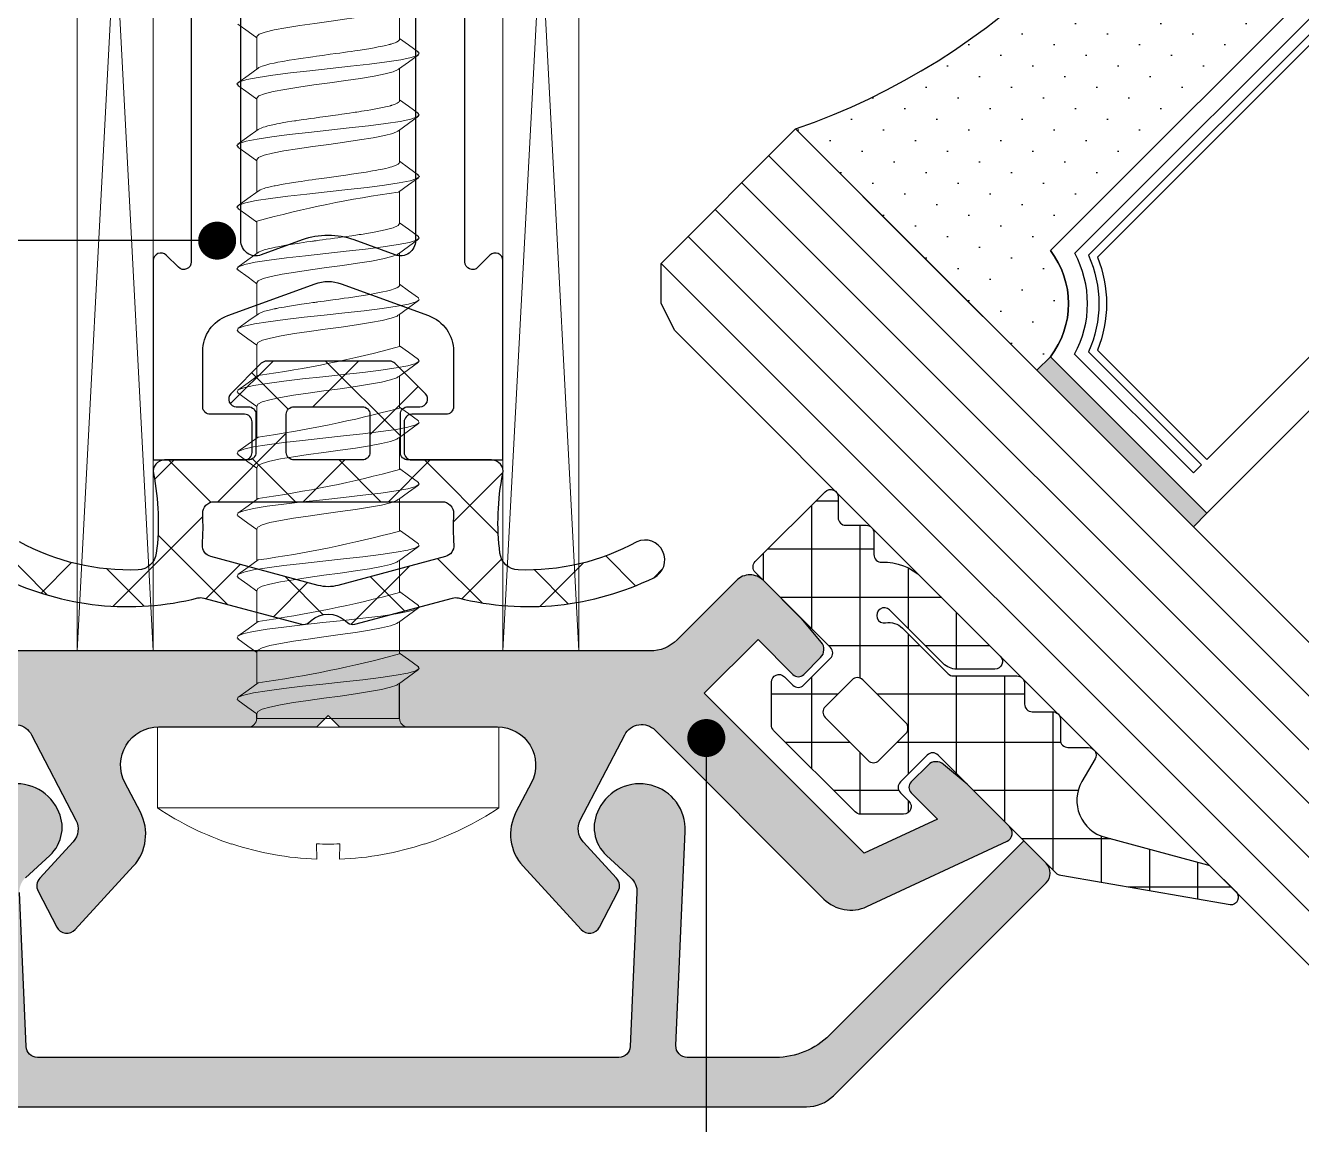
# Model space of a CAD drawing. Header units: millimetres. Extents: x 12 to 3612, y 18 to 315.
# Drawn here: x 3289.51 to 3323.08, y 88.39 to 117.31 of the extents above; entities that cross this region are included whole.
import ezdxf

# ---------------------------------------------------------------- set-up
doc = ezdxf.new("R2010")
doc.units = ezdxf.units.MM
doc.linetypes.add('SLD-Katı', pattern=[0])
doc.layers.add('Aksesuar', color=7, linetype='Continuous')
doc.layers.add('Bütil', color=50, linetype='Continuous')
doc.styles.get("Standard").update_dxf_attribs({"font": 'arial.ttf'})
doc.dimstyles.new('ISO-25', dxfattribs={"dimtxt": 2.5, "dimasz": 2.5, "dimexe": 1.25, "dimexo": 0.625, "dimtad": 1, "dimtxsty": 'Standard', "dimcen": 2.5, "dimadec": 0, "dimazin": 0, "dimtfac": 1, "dimtmove": 0, "dimatfit": 3, "dimfxl": 1, "dimarcsym": 0})

# ---------------------------------------------------------------- blocks, each defined once
blk = doc.blocks.new('50MN121')
blk.add_hatch(color=253).paths.add_polyline_path([(3291.586, 396.699), (3290.171, 395.285), (3289.252, 396.204, 0.414214), (3288.969, 396.204), (3288.524, 395.759, 0.388879), (3288.506, 395.354), (3289.028, 394.732, 0.02182), (3289.04, 394.719), (3290.03, 393.729, 0.414214), (3290.737, 393.729), (3292.301, 395.293, -0.198912), (3293.008, 395.586), (3309.954, 395.586, -0.198912), (3310.661, 395.293), (3312.226, 393.729, 0.414214), (3312.933, 393.729), (3313.923, 394.719, 0.02182), (3313.934, 394.732), (3314.456, 395.354, 0.388879), (3314.439, 395.759), (3313.993, 396.204, 0.414214), (3313.711, 396.204), (3312.791, 395.285), (3311.377, 396.699), (3315.587, 400.909), (3317.516, 400.009), (3316.822, 399.315, 0.414214), (3316.822, 399.033), (3317.267, 398.587, 0.388879), (3317.672, 398.57), (3318.294, 399.092, 0.02182), (3318.307, 399.103), (3319.412, 400.208, 0.520567), (3319.344, 400.591), (3315.656, 402.311, 0.315299), (3314.527, 402.112), (3310.084, 397.669, -0.50678), (3309.287, 397.791), (3308.117, 400.038, -0.315299), (3308.192, 400.607), (3309.069, 401.564, 0.315299), (3309.114, 401.905), (3308.623, 402.849, 0.520567), (3308.135, 402.913), (3306.609, 401.248, 0.315299), (3306.422, 399.829), (3306.829, 399.048, -0.562896), (3305.942, 397.586), (3301.781, 397.586), (3301.481, 397.286), (3301.181, 397.586), (3297.021, 397.586, -0.562896), (3296.134, 399.048), (3296.54, 399.829, 0.315299), (3296.354, 401.248), (3294.827, 402.913, 0.520567), (3294.34, 402.849), (3293.849, 401.905, 0.315299), (3293.894, 401.564), (3294.771, 400.607, -0.315299), (3294.846, 400.038), (3293.676, 397.791, -0.50678), (3292.879, 397.669), (3288.436, 402.112, 0.315299), (3287.306, 402.311), (3283.618, 400.591, 0.520567), (3283.551, 400.208), (3284.656, 399.103, 0.02182), (3284.669, 399.092), (3285.291, 398.57, 0.388879), (3285.696, 398.587), (3286.141, 399.033, 0.414214), (3286.141, 399.315), (3285.447, 400.009), (3287.376, 400.909)])
at = {"color": 253}
blk.add_lwpolyline([(3310.084, 397.669, -0.50678), (3309.287, 397.791), (3308.117, 400.038, -0.315299), (3308.192, 400.607), (3309.069, 401.564, 0.315299), (3309.114, 401.905), (3308.623, 402.849, 0.520567), (3308.135, 402.913), (3306.609, 401.248, 0.315299), (3306.422, 399.829), (3306.829, 399.048, -0.562896), (3305.942, 397.586), (3301.781, 397.586), (3301.481, 397.286), (3301.181, 397.586), (3297.021, 397.586, -0.562896), (3296.134, 399.048), (3296.54, 399.829, 0.315299), (3296.354, 401.248), (3294.827, 402.913, 0.520567), (3294.34, 402.849), (3293.849, 401.905, 0.315299), (3293.894, 401.564), (3294.771, 400.607, -0.315299), (3294.846, 400.038), (3293.676, 397.791, -0.50678), (3292.879, 397.669), (3288.436, 402.112, 0.315299), (3287.306, 402.311), (3283.618, 400.591, 0.520567), (3283.551, 400.208), (3284.656, 399.103, 0.02182), (3284.669, 399.092), (3285.291, 398.57, 0.388879), (3285.696, 398.587), (3286.141, 399.033, 0.414214), (3286.141, 399.315), (3285.447, 400.009), (3287.376, 400.909), (3291.586, 396.699), (3290.171, 395.285), (3289.252, 396.204, 0.414214), (3288.969, 396.204), (3288.524, 395.759, 0.388879), (3288.506, 395.354), (3289.028, 394.732, 0.02182), (3289.04, 394.719), (3290.03, 393.729, 0.414214), (3290.737, 393.729), (3292.301, 395.293, -0.198912), (3293.008, 395.586), (3309.954, 395.586, -0.198912)], format="xyb", dxfattribs=at)
blk = doc.blocks.new('50MN122')
blk.add_hatch(color=252).paths.add_polyline_path([(3369.217, 391.184), (3363.617, 396.784, 0.198912), (3362.91, 397.077), (3337.738, 397.077, 0.198912), (3337.031, 396.784), (3331.431, 391.184, 0.414214), (3331.431, 390.667), (3332.021, 390.077), (3337.135, 395.191, -0.198912), (3338.55, 395.777), (3340.874, 395.777, -0.427052), (3341.173, 395.464), (3340.927, 389.829, 0.810556), (3343.201, 389.243, 0.345365), (3343, 390.461), (3342.36, 391.047, -0.221695), (3342.199, 391.437), (3342.376, 395.49, -0.401491), (3342.675, 395.777), (3357.973, 395.777, -0.401491), (3358.272, 395.49), (3358.449, 391.437, -0.221695), (3358.288, 391.047), (3357.648, 390.461, 0.345365), (3357.447, 389.243, 0.810556), (3359.721, 389.829), (3359.475, 395.464, -0.427052), (3359.774, 395.777), (3362.099, 395.777, -0.198912), (3363.513, 395.191), (3368.627, 390.077), (3369.217, 390.667, 0.414214)])
at = {"color": 252}
for points in [[(3362.91, 397.077), (3337.738, 397.077, 0.198912), (3337.031, 396.784), (3331.431, 391.184, 0.414214), (3331.431, 390.667), (3332.021, 390.077), (3337.135, 395.191, -0.198912), (3338.55, 395.777), (3340.874, 395.777, -0.427052), (3341.173, 395.464), (3340.927, 389.829, 0.810556), (3343.201, 389.243, 0.345365), (3343, 390.461), (3342.36, 391.047, -0.221695), (3342.199, 391.437), (3342.376, 395.49, -0.401491), (3342.675, 395.777), (3357.973, 395.777, -0.401491), (3358.272, 395.49), (3358.449, 391.437, -0.221695)], [(3358.288, 391.047), (3357.648, 390.461, 0.345365), (3357.447, 389.243, 0.810556), (3359.721, 389.829)]]:
    blk.add_lwpolyline(points, format="xyb", dxfattribs=at)
blk = doc.blocks.new('CAM (28 mm) - A')
blk.add_hatch(color=2).paths.add_polyline_path([(-2035.008, 2821.739), (-2034.508, 2821.739), (-2034.508, 2827.559), (-2035.007, 2827.559), (-2035.008, 2827.559), (-2035.008, 2827.559), (-2035.008, 2821.739)])
at = {"layer": 'Aksesuar'}
h = blk.add_hatch(dxfattribs=at)
h.set_pattern_fill('DOTS', color=143, scale=0.5, angle=360)
h.set_pattern_definition([(360, (-5614.5057, 2692.7942), (0.396875, -0.79375), [0, -0.79375])])
h.paths.add_polyline_path([(-2035.008, 2812.759, -0.22997), (-2019.008, 2812.759), (-2019.008, 2817.759), (-2019.008, 2817.759), (-2019.008, 2821.739), (-2019.508, 2821.739, 0.339505), (-2021.488, 2819.759), (-2032.527, 2819.759, 0.339506), (-2034.508, 2821.739), (-2035.008, 2821.739), (-2035.008, 2818.981), (-2035.008, 2817.759)])
at = {"layer": 'Aksesuar', "color": 143}
for p, q in [((-2040.008, 2862.759), (-2040.008, 2812.759)), ((-2039.008, 2862.759), (-2039.008, 2812.759)), ((-2038.008, 2862.759), (-2038.008, 2812.759)), ((-2037.008, 2862.759), (-2037.008, 2812.759)), ((-2036.008, 2862.759), (-2036.008, 2812.759))]:
    blk.add_line(p, q, dxfattribs=at)
for points in [[(-2035.008, 2827.559), (-2035.008, 2862.759), (-2041.008, 2862.759), (-2041.008, 2823.656), (-2041.008, 2814.248), (-2040.753, 2813.517), (-2040.752, 2813.503), (-2040.008, 2812.759), (-2035.008, 2812.759), (-2035.008, 2817.759), (-2035.008, 2821.739), (-2035.008, 2821.739), (-2035.008, 2827.559)], [(-2019.008, 2827.559), (-2019.008, 2862.759), (-2035.008, 2862.759), (-2035.008, 2827.559), (-2034.508, 2827.559), (-2032.808, 2827.559), (-2021.208, 2827.559), (-2019.508, 2827.559)]]:
    blk.add_lwpolyline(points, close=True, dxfattribs=at)
for points in [[(-2034.508, 2827.559), (-2034.508, 2821.739, -0.339506), (-2032.527, 2819.759), (-2021.488, 2819.759, -0.339506), (-2019.508, 2821.739), (-2019.508, 2822.027), (-2019.508, 2827.559), (-2021.208, 2827.559), (-2032.808, 2827.559)], [(-2033.708, 2826.559), (-2034.008, 2826.559), (-2034.008, 2822.142, -0.253025), (-2032.124, 2820.259), (-2021.891, 2820.259, -0.253025), (-2020.008, 2822.142), (-2020.008, 2826.559), (-2020.308, 2826.559), (-2020.308, 2822.357, 0.214531), (-2022.106, 2820.559), (-2031.909, 2820.559, 0.214531), (-2033.708, 2822.357)], [(-2033.508, 2826.559), (-2032.808, 2826.559), (-2021.208, 2826.559), (-2020.508, 2826.559), (-2020.508, 2822.492, 0.192571), (-2022.241, 2820.759), (-2031.774, 2820.759, 0.192571), (-2033.508, 2822.492)]]:
    blk.add_lwpolyline(points, format="xyb", close=True, dxfattribs=at)
at = {"layer": 'Aksesuar', "color": 143, "elevation": 0}
blk.add_lwpolyline([(-2019.008, 2812.759), (-2019.008, 2821.739), (-2019.508, 2821.739, 0.339505), (-2021.488, 2819.759), (-2032.527, 2819.759, 0.339506), (-2034.508, 2821.739), (-2035.008, 2821.739), (-2035.008, 2812.759, -0.22997)], format="xyb", close=True, dxfattribs=at)
at = {"layer": 'Bütil'}
blk.add_lwpolyline([(-2035.008, 2821.739), (-2035.008, 2827.559), (-2034.508, 2827.559), (-2034.508, 2821.739)], close=True, dxfattribs=at)
blk = doc.blocks.new('A08002-A')
h = blk.add_hatch()
h.set_pattern_fill('ANSI37', color=35, scale=0.5, angle=180, style=0)
h.set_pattern_definition([(225, (-5079.2934, 1630.7551), (1.122532, -1.122532), []), (315, (-5079.2934, 1630.7551), (1.122532, 1.122532), [])])
h.paths.add_polyline_path([(-377.964, 679.581, -0.081287), (-378.038, 681.679, -0.366686), (-377.561, 682.116, -0.136254), (-374.437, 681.375, 0.983815), (-373.991, 682.32, 0.17681), (-379.135, 682.854, -0.127767), (-379.286, 682.855), (-381.858, 683.544, 0.244698), (-382.039, 683.504), (-382.109, 683.445, -0.36397), (-383.009, 683.445), (-383.08, 683.504, 0.244698), (-383.26, 683.544), (-385.833, 682.855, -0.127767), (-385.984, 682.854, 0.17681), (-391.127, 682.32, 0.983815), (-390.681, 681.375, -0.136254), (-387.557, 682.116, -0.366686), (-387.08, 681.679, -0.081287), (-387.155, 679.581, 0.47338), (-386.861, 679.222), (-384.659, 679.222, -0.414214), (-384.459, 679.022), (-384.459, 678.022, -0.414214), (-384.659, 677.822), (-384.976, 677.822, 0.668179), (-385.118, 677.48), (-384.318, 676.68, 0.198912), (-384.176, 676.622), (-380.942, 676.622, 0.198912), (-380.801, 676.68), (-380.001, 677.48, 0.668179), (-380.142, 677.822), (-380.459, 677.822, -0.414214), (-380.659, 678.022), (-380.659, 679.022, -0.414214), (-380.459, 679.222), (-378.258, 679.222, 0.47338)])
h.paths.add_polyline_path([(-385.644, 681.767), (-382.818, 682.524, -0.131652), (-382.3, 682.524), (-379.474, 681.767, -0.356459), (-379.252, 681.459, 0.025161), (-379.261, 680.634, -0.425964), (-379.561, 680.322), (-385.558, 680.322, -0.425964), (-385.858, 680.634, 0.025161), (-385.866, 681.459, -0.356459)], flags=16)
h.paths.add_polyline_path([(-381.459, 679.022), (-381.459, 678.022, -0.414214), (-381.659, 677.822), (-383.459, 677.822, -0.414214), (-383.659, 678.022), (-383.659, 679.022, -0.414214), (-383.459, 679.222), (-381.659, 679.222, -0.414214)], flags=16)
at = {"color": 35}
blk.add_lwpolyline([(-373.991, 682.32, 0.17681), (-379.135, 682.854, -0.127767), (-379.286, 682.855), (-381.858, 683.544, 0.244698), (-382.039, 683.504), (-382.109, 683.445, -0.36397), (-383.009, 683.445), (-383.08, 683.504, 0.244698), (-383.26, 683.544), (-385.833, 682.855, -0.127767), (-385.984, 682.854, 0.17681), (-391.127, 682.32, 0.983815), (-390.681, 681.375, -0.136254), (-387.557, 682.116, -0.366686), (-387.08, 681.679, -0.081287), (-387.155, 679.581, 0.47338), (-386.861, 679.222), (-384.659, 679.222, -0.414214), (-384.459, 679.022), (-384.459, 678.022, -0.414214), (-384.659, 677.822), (-384.976, 677.822, 0.668179), (-385.118, 677.48), (-384.318, 676.68, 0.198912), (-384.176, 676.622), (-380.942, 676.622, 0.198912), (-380.801, 676.68), (-380.001, 677.48, 0.668179), (-380.142, 677.822), (-380.459, 677.822, -0.414214), (-380.659, 678.022), (-380.659, 679.022, -0.414214), (-380.459, 679.222), (-378.258, 679.222, 0.47338), (-377.964, 679.581, -0.081287), (-378.038, 681.679, -0.366686), (-377.561, 682.116, -0.136254), (-374.437, 681.375, 0.983815)], format="xyb", dxfattribs=at)
for points in [[(-385.644, 681.767), (-382.818, 682.524, -0.131652), (-382.3, 682.524), (-379.474, 681.767, -0.356459), (-379.252, 681.459, 0.025161), (-379.261, 680.634, -0.425964), (-379.561, 680.322), (-385.558, 680.322, -0.425964), (-385.858, 680.634, 0.025161), (-385.866, 681.459, -0.356459)], [(-381.459, 679.022), (-381.459, 678.022, -0.414214), (-381.659, 677.822), (-383.459, 677.822, -0.414214), (-383.659, 678.022), (-383.659, 679.022, -0.414214), (-383.459, 679.222), (-381.659, 679.222, -0.414214)]]:
    blk.add_lwpolyline(points, format="xyb", close=True, dxfattribs=at)
at = {"color": 31}
blk.add_lwpolyline([(-378.959, 660.544), (-378.959, 674.012, -0.668178), (-378.618, 674.154), (-378.301, 673.836, 0.668179), (-377.959, 673.978), (-377.959, 679.222), (-379.178, 679.222), (-380.359, 679.222, 0.414213), (-380.559, 679.022), (-380.559, 678.222, 0.414214), (-380.359, 678.022), (-379.459, 678.022, -0.414213), (-379.259, 677.822), (-379.259, 676.363, -0.315299), (-379.917, 675.423), (-382.217, 674.586, -0.176326), (-382.901, 674.586), (-385.201, 675.423, -0.315299), (-385.859, 676.363), (-385.859, 677.822, -0.414213), (-385.659, 678.022), (-384.759, 678.022, 0.414214), (-384.559, 678.222), (-384.559, 679.022, 0.414213), (-384.759, 679.222), (-385.941, 679.222), (-387.159, 679.222), (-387.159, 673.978, 0.668179), (-386.818, 673.836), (-386.501, 674.154, -0.668178), (-386.159, 674.012), (-386.159, 660.544, -0.668178)], format="xyb", dxfattribs=at)
blk.add_lwpolyline([(-384.859, 660.229), (-384.859, 673.451, -0.520567), (-384.322, 673.827), (-383.243, 673.434, 0.176327), (-381.875, 673.434), (-380.796, 673.827, -0.520567), (-380.259, 673.451), (-380.259, 660.229, -0.315299), (-380.917, 659.29), (-381.875, 658.941, -0.176327), (-383.243, 658.941), (-384.201, 659.29, -0.315299)], format="xyb", close=True, dxfattribs=at)
blk = doc.blocks.new('V2 48 42')
at = {"color": 0, "linetype": 'SLD-Katı', "lineweight": 15}
for p, q in [((-41.809, 92.621), (-41.809, 93.469)), ((-45.565, 92.684), (-45.565, 91.836)), ((-41.809, 91.004), (-41.809, 91.852)), ((-45.565, 91.067), (-45.565, 90.219)), ((-41.809, 89.386), (-41.809, 90.234)), ((-45.565, 89.449), (-45.565, 88.601)), ((-41.809, 87.769), (-41.809, 88.617)), ((-45.565, 87.832), (-45.565, 86.984)), ((-41.809, 86.151), (-41.809, 86.999)), ((-45.565, 86.214), (-45.565, 85.366)), ((-41.809, 84.534), (-41.809, 85.382)), ((-45.565, 84.597), (-45.565, 83.749)), ((-41.809, 82.916), (-41.809, 83.764)), ((-45.565, 82.979), (-45.565, 82.131)), ((-41.809, 81.299), (-41.809, 82.147)), ((-45.565, 81.362), (-45.565, 80.514)), ((-41.809, 79.681), (-41.809, 80.529)), ((-45.565, 79.744), (-45.565, 78.896)), ((-41.809, 78.064), (-41.809, 78.912)), ((-45.565, 78.127), (-45.565, 77.279)), ((-41.809, 76.446), (-41.809, 77.294)), ((-45.565, 76.509), (-45.565, 75.661)), ((-45.565, 74.749), (-41.809, 74.749)), ((-48.18, 74.524), (-48.18, 72.398)), ((-48.18, 74.524), (-39.194, 74.524)), ((-39.194, 72.398), (-39.194, 74.524)), ((-48.18, 72.398), (-39.194, 72.398)), ((-46.225, 71.444), (-46.221, 71.448)), ((-43.983, 71.046), (-43.991, 71.448)), ((-43.382, 71.448), (-43.39, 71.046)), ((-41.152, 71.448), (-41.148, 71.444))]:
    blk.add_line(p, q, dxfattribs=at)
at = {"color": 0}
for p, q in [((-41.809, 74.749), (-41.809, 75.677)), ((-45.565, 74.749), (-45.565, 74.868))]:
    blk.add_line(p, q, dxfattribs=at)
at = {"color": 0, "linetype": 'SLD-Katı', "lineweight": 15, "flags": 128}
for points in [[(-41.84, 93.447), (-41.961, 93.388), (-42.17, 93.331), (-42.454, 93.273), (-42.804, 93.214), (-43.193, 93.157), (-43.61, 93.099), (-44.033, 93.04), (-44.433, 92.984), (-44.8, 92.925), (-45.11, 92.867), (-45.346, 92.81), (-45.501, 92.751), (-45.564, 92.693), (-45.558, 92.684)], [(-46.059, 93.019), (-45.795, 92.827), (-45.565, 92.66)], [(-41.811, 92.621), (-41.813, 92.604), (-41.824, 92.589), (-41.847, 92.569), (-41.888, 92.546), (-41.924, 92.53), (-41.96, 92.517), (-41.993, 92.506), (-42.031, 92.494), (-42.054, 92.488), (-42.054, 92.488), (-42.054, 92.488), (-42.054, 92.488), (-42.054, 92.488), (-42.054, 92.488), (-42.054, 92.488), (-42.054, 92.488), (-42.055, 92.488), (-42.055, 92.487), (-42.057, 92.487), (-42.06, 92.486), (-42.067, 92.484), (-42.08, 92.481), (-42.108, 92.474), (-42.166, 92.46), (-42.297, 92.432), (-42.368, 92.418), (-42.472, 92.398), (-42.613, 92.373), (-42.741, 92.352), (-42.847, 92.336), (-42.982, 92.315), (-43.08, 92.302), (-43.179, 92.288), (-43.28, 92.274), (-43.382, 92.259), (-43.48, 92.246), (-43.632, 92.225), (-43.834, 92.196), (-43.997, 92.174), (-44.092, 92.16), (-44.215, 92.144), (-44.346, 92.125), (-44.466, 92.107), (-44.578, 92.09), (-44.711, 92.069), (-44.88, 92.039), (-45.007, 92.016), (-45.104, 91.996), (-45.219, 91.972), (-45.33, 91.943), (-45.421, 91.914), (-45.47, 91.894), (-45.509, 91.875), (-45.532, 91.86)], [(-41.311, 92.284), (-41.575, 92.475), (-41.809, 92.645)], [(-41.326, 92.284), (-41.288, 92.255), (-41.333, 92.198), (-41.498, 92.139), (-41.772, 92.082), (-42.142, 92.024), (-42.594, 91.965), (-43.094, 91.909), (-43.629, 91.85), (-44.168, 91.791), (-44.676, 91.735), (-45.141, 91.676), (-45.531, 91.618), (-45.825, 91.561), (-46.015, 91.502), (-46.085, 91.445), (-46.048, 91.401)], [(-41.839, 91.83), (-41.576, 92.02), (-41.313, 92.211)], [(-45.532, 91.861), (-45.795, 91.669), (-46.06, 91.477)], [(-41.842, 91.83), (-41.845, 91.825), (-41.974, 91.766), (-42.188, 91.709), (-42.477, 91.651), (-42.831, 91.592), (-43.222, 91.536), (-43.641, 91.477), (-44.063, 91.419), (-44.461, 91.362), (-44.825, 91.303), (-45.13, 91.245), (-45.36, 91.188), (-45.509, 91.129), (-45.564, 91.072), (-45.561, 91.067)], [(-46.059, 91.402), (-45.795, 91.21), (-45.565, 91.043)], [(-41.812, 91.004), (-41.81, 90.994), (-41.815, 90.983), (-41.826, 90.969), (-41.844, 90.954), (-41.872, 90.937), (-41.907, 90.92), (-41.942, 90.906), (-41.974, 90.895), (-42.009, 90.883), (-42.02, 90.88), (-42.025, 90.878), (-42.025, 90.878), (-42.025, 90.878), (-42.025, 90.878), (-42.025, 90.878), (-42.026, 90.878), (-42.026, 90.878), (-42.026, 90.878), (-42.026, 90.878), (-42.027, 90.878), (-42.028, 90.877), (-42.032, 90.877), (-42.038, 90.875), (-42.05, 90.871), (-42.077, 90.864), (-42.133, 90.85), (-42.26, 90.822), (-42.565, 90.764), (-42.657, 90.749), (-42.737, 90.735), (-42.806, 90.725), (-42.883, 90.713), (-42.928, 90.706), (-42.928, 90.706), (-42.928, 90.706), (-42.928, 90.706), (-42.928, 90.706), (-42.928, 90.706), (-42.929, 90.706), (-42.929, 90.706), (-42.93, 90.706), (-42.931, 90.705), (-42.934, 90.705), (-42.94, 90.704), (-42.952, 90.702), (-42.976, 90.699), (-43.024, 90.692), (-43.123, 90.678), (-43.324, 90.65), (-43.42, 90.636), (-43.56, 90.617), (-43.743, 90.592), (-43.907, 90.569), (-44.046, 90.549), (-44.158, 90.534), (-44.25, 90.521), (-44.328, 90.51), (-44.393, 90.5), (-44.447, 90.492), (-44.519, 90.482), (-44.538, 90.479), (-44.544, 90.478), (-44.546, 90.477), (-44.548, 90.477), (-44.549, 90.477), (-44.555, 90.476), (-44.575, 90.473), (-44.645, 90.462), (-44.755, 90.444), (-44.897, 90.419), (-44.97, 90.405), (-45.034, 90.393), (-45.091, 90.381), (-45.141, 90.371), (-45.185, 90.362), (-45.277, 90.34), (-45.346, 90.321), (-45.397, 90.305), (-45.451, 90.285), (-45.494, 90.266), (-45.527, 90.246), (-45.531, 90.243)], [(-41.31, 90.666), (-41.574, 90.857), (-41.809, 91.028)], [(-41.325, 90.666), (-41.288, 90.634), (-41.341, 90.577), (-41.515, 90.517), (-41.795, 90.46), (-42.172, 90.403), (-42.629, 90.344), (-43.132, 90.287), (-43.668, 90.228), (-44.206, 90.17), (-44.712, 90.113), (-45.172, 90.054), (-45.556, 89.996), (-45.842, 89.94), (-46.024, 89.88), (-46.086, 89.823), (-46.046, 89.784)], [(-41.838, 90.213), (-41.575, 90.404), (-41.312, 90.595)], [(-45.532, 90.243), (-45.796, 90.051), (-46.06, 89.859)], [(-41.844, 90.213), (-41.851, 90.204), (-41.987, 90.144), (-42.206, 90.088), (-42.501, 90.03), (-42.859, 89.971), (-43.252, 89.914), (-43.672, 89.856), (-44.093, 89.797), (-44.489, 89.74), (-44.849, 89.682), (-45.15, 89.623), (-45.374, 89.567), (-45.516, 89.507), (-45.565, 89.45), (-45.564, 89.449)], [(-46.059, 89.784), (-45.795, 89.592), (-45.565, 89.425)], [(-41.81, 89.386), (-41.811, 89.374), (-41.82, 89.358), (-41.829, 89.349), (-41.833, 89.345), (-41.843, 89.337), (-41.875, 89.318), (-41.942, 89.288), (-42.007, 89.266), (-42.057, 89.252), (-42.106, 89.239), (-42.172, 89.223), (-42.252, 89.206), (-42.32, 89.192), (-42.374, 89.182), (-42.437, 89.17), (-42.518, 89.155), (-42.69, 89.126), (-42.891, 89.094), (-43.07, 89.068), (-43.223, 89.046), (-43.418, 89.019), (-43.659, 88.986), (-43.851, 88.959), (-44.014, 88.936), (-44.11, 88.923), (-44.202, 88.91), (-44.301, 88.896), (-44.398, 88.882), (-44.479, 88.87), (-44.653, 88.843), (-44.867, 88.807), (-44.956, 88.79), (-45.028, 88.777), (-45.083, 88.766), (-45.111, 88.76), (-45.184, 88.744), (-45.274, 88.723), (-45.331, 88.708), (-45.374, 88.695), (-45.429, 88.676), (-45.477, 88.656), (-45.514, 88.637), (-45.529, 88.627), (-45.533, 88.625)], [(-41.31, 89.048), (-41.574, 89.24), (-41.809, 89.41)], [(-41.324, 89.049), (-41.287, 89.012), (-41.35, 88.955), (-41.532, 88.896), (-41.82, 88.839), (-42.203, 88.781), (-42.664, 88.722), (-43.17, 88.665), (-43.708, 88.607), (-44.244, 88.548), (-44.747, 88.492), (-45.203, 88.433), (-45.58, 88.375), (-45.86, 88.318), (-46.033, 88.259), (-46.086, 88.201), (-46.045, 88.166)], [(-41.838, 88.595), (-41.575, 88.787), (-41.311, 88.978)], [(-45.532, 88.625), (-45.796, 88.433), (-46.06, 88.242)], [(-46.059, 88.167), (-45.795, 87.975), (-45.565, 87.808)], [(-41.813, 87.769), (-41.845, 87.718), (-41.973, 87.66), (-42.185, 87.603), (-42.472, 87.546), (-42.822, 87.487), (-42.822, 87.487), (-42.822, 87.487), (-42.822, 87.487), (-42.823, 87.487), (-42.824, 87.487), (-42.826, 87.486), (-42.83, 87.486), (-42.841, 87.484), (-42.871, 87.48), (-42.954, 87.467), (-43.064, 87.451), (-43.209, 87.431), (-43.274, 87.422), (-43.348, 87.412), (-43.431, 87.4), (-43.523, 87.387), (-43.624, 87.373), (-43.74, 87.357), (-43.837, 87.344), (-43.916, 87.333), (-44, 87.321), (-44.044, 87.315), (-44.044, 87.315), (-44.044, 87.315), (-44.044, 87.315), (-44.044, 87.315), (-44.044, 87.315), (-44.044, 87.315), (-44.045, 87.315), (-44.045, 87.314), (-44.047, 87.314), (-44.05, 87.314), (-44.057, 87.313), (-44.069, 87.311), (-44.095, 87.308), (-44.146, 87.301), (-44.247, 87.287), (-44.442, 87.258), (-44.804, 87.2), (-44.924, 87.179), (-45.013, 87.162), (-45.075, 87.15), (-45.111, 87.142), (-45.177, 87.128), (-45.238, 87.115), (-45.294, 87.1), (-45.345, 87.086), (-45.371, 87.078), (-45.409, 87.066), (-45.454, 87.049), (-45.5, 87.028), (-45.528, 87.011), (-45.532, 87.007)], [(-41.31, 87.43), (-41.574, 87.622), (-41.809, 87.793)], [(-41.322, 87.431), (-41.288, 87.391), (-41.359, 87.333), (-41.55, 87.274), (-41.844, 87.217), (-42.235, 87.159), (-42.7, 87.1), (-43.208, 87.044), (-43.748, 86.985), (-44.282, 86.926), (-44.782, 86.87), (-45.234, 86.811), (-45.603, 86.753), (-45.876, 86.696), (-46.041, 86.637), (-46.085, 86.58), (-46.045, 86.549)], [(-41.838, 86.978), (-41.574, 87.17), (-41.31, 87.361)], [(-45.532, 87.008), (-45.796, 86.816), (-46.06, 86.624)], [(-41.848, 86.978), (-41.865, 86.96), (-42.014, 86.901), (-42.244, 86.844), (-42.55, 86.786), (-42.914, 86.727), (-43.312, 86.671), (-43.734, 86.612), (-44.153, 86.554), (-44.544, 86.497), (-44.898, 86.438), (-45.187, 86.38), (-45.4, 86.323), (-45.529, 86.264), (-45.559, 86.214)], [(-46.06, 86.55), (-45.795, 86.358), (-45.565, 86.19)], [(-41.809, 86.151), (-41.81, 86.142), (-41.813, 86.133), (-41.818, 86.125), (-41.829, 86.114), (-41.832, 86.111), (-41.834, 86.109), (-41.834, 86.109), (-41.834, 86.109), (-41.834, 86.109), (-41.834, 86.109), (-41.834, 86.109), (-41.834, 86.109), (-41.834, 86.109), (-41.835, 86.109), (-41.835, 86.109), (-41.835, 86.108), (-41.837, 86.107), (-41.839, 86.105), (-41.844, 86.102), (-41.855, 86.094), (-41.881, 86.08), (-41.95, 86.05), (-42.05, 86.019), (-42.151, 85.993), (-42.244, 85.973), (-42.337, 85.954), (-42.427, 85.937), (-42.592, 85.907), (-42.764, 85.879), (-43.153, 85.821), (-43.269, 85.805), (-43.407, 85.786), (-43.565, 85.764), (-43.69, 85.746), (-43.794, 85.732), (-43.875, 85.721), (-43.955, 85.709), (-43.977, 85.706), (-43.983, 85.706), (-43.984, 85.705), (-43.986, 85.705), (-43.986, 85.705), (-43.986, 85.705), (-43.986, 85.705), (-43.986, 85.705), (-43.986, 85.705), (-43.986, 85.705), (-43.986, 85.705), (-43.987, 85.705), (-43.989, 85.705), (-43.992, 85.704), (-43.998, 85.703), (-44.011, 85.702), (-44.037, 85.698), (-44.088, 85.691), (-44.19, 85.677), (-44.388, 85.649), (-44.755, 85.591), (-44.847, 85.575), (-44.921, 85.562), (-44.98, 85.551), (-45.041, 85.539), (-45.072, 85.533), (-45.072, 85.533), (-45.072, 85.533), (-45.072, 85.533), (-45.072, 85.533), (-45.072, 85.533), (-45.072, 85.533), (-45.073, 85.533), (-45.073, 85.533), (-45.074, 85.532), (-45.077, 85.532), (-45.081, 85.531), (-45.09, 85.529), (-45.107, 85.526), (-45.14, 85.519), (-45.204, 85.505), (-45.317, 85.477), (-45.365, 85.463), (-45.424, 85.443), (-45.483, 85.418), (-45.522, 85.397), (-45.531, 85.39)], [(-41.31, 85.813), (-41.574, 86.005), (-41.809, 86.175)], [(-41.32, 85.813), (-41.289, 85.769), (-41.369, 85.711), (-41.568, 85.652), (-41.87, 85.596), (-42.267, 85.537), (-42.736, 85.478), (-43.247, 85.422), (-43.787, 85.363), (-44.32, 85.305), (-44.817, 85.248), (-45.264, 85.189), (-45.626, 85.132), (-45.892, 85.074), (-46.048, 85.015), (-46.083, 84.958), (-46.045, 84.932)], [(-41.838, 85.36), (-41.574, 85.552), (-41.309, 85.744)], [(-45.532, 85.39), (-45.77, 85.217), (-46.06, 85.007)], [(-41.849, 85.36), (-41.873, 85.338), (-42.028, 85.279), (-42.264, 85.223), (-42.575, 85.164), (-42.942, 85.105), (-43.342, 85.049), (-43.765, 84.99), (-44.183, 84.932), (-44.572, 84.875), (-44.921, 84.816), (-45.205, 84.759), (-45.413, 84.701), (-45.535, 84.642), (-45.557, 84.597)], [(-46.06, 84.932), (-45.796, 84.741), (-45.565, 84.573)], [(-41.31, 84.196), (-41.575, 84.388), (-41.809, 84.558)], [(-41.317, 84.196), (-41.291, 84.147), (-41.38, 84.089), (-41.587, 84.03), (-41.895, 83.974), (-42.299, 83.915), (-42.772, 83.857), (-43.286, 83.8), (-43.827, 83.741), (-44.358, 83.683), (-44.852, 83.626), (-45.293, 83.567), (-45.649, 83.51), (-45.907, 83.452), (-46.055, 83.393), (-46.081, 83.337), (-46.046, 83.315)], [(-41.838, 83.743), (-41.574, 83.935), (-41.309, 84.127)], [(-45.532, 83.773), (-45.795, 83.581), (-46.06, 83.389)], [(-41.849, 83.743), (-41.881, 83.716), (-42.043, 83.657), (-42.285, 83.601), (-42.6, 83.542), (-42.971, 83.484), (-43.373, 83.427), (-43.796, 83.368), (-44.212, 83.31), (-44.599, 83.253), (-44.944, 83.194), (-45.223, 83.137), (-45.425, 83.079), (-45.54, 83.02), (-45.555, 82.979)], [(-46.06, 83.315), (-45.796, 83.123), (-45.565, 82.955)], [(-41.31, 82.578), (-41.575, 82.77), (-41.809, 82.94)], [(-41.317, 82.578), (-41.291, 82.53), (-41.38, 82.472), (-41.587, 82.413), (-41.895, 82.356), (-42.299, 82.298), (-42.772, 82.239), (-43.286, 82.183), (-43.827, 82.124), (-44.358, 82.066), (-44.852, 82.009), (-45.293, 81.95), (-45.649, 81.893), (-45.907, 81.835), (-46.055, 81.776), (-46.081, 81.719), (-46.046, 81.697)], [(-41.838, 82.125), (-41.574, 82.318), (-41.309, 82.51)], [(-45.532, 82.155), (-45.795, 81.964), (-46.06, 81.772)], [(-41.849, 82.125), (-41.881, 82.099), (-42.043, 82.04), (-42.285, 81.984), (-42.6, 81.925), (-42.971, 81.866), (-43.373, 81.81), (-43.796, 81.751), (-44.212, 81.693), (-44.599, 81.636), (-44.944, 81.577), (-45.223, 81.52), (-45.425, 81.462), (-45.54, 81.403), (-45.555, 81.362)], [(-46.06, 81.697), (-45.796, 81.506), (-45.565, 81.338)], [(-41.31, 80.961), (-41.575, 81.153), (-41.809, 81.323)], [(-41.317, 80.961), (-41.291, 80.912), (-41.38, 80.854), (-41.587, 80.795), (-41.895, 80.739), (-42.299, 80.68), (-42.772, 80.622), (-43.286, 80.565), (-43.827, 80.506), (-44.358, 80.448), (-44.852, 80.391), (-45.293, 80.332), (-45.649, 80.275), (-45.907, 80.217), (-46.055, 80.158), (-46.081, 80.102), (-46.046, 80.08)], [(-41.838, 80.508), (-41.574, 80.7), (-41.309, 80.892)], [(-45.532, 80.538), (-45.795, 80.346), (-46.06, 80.154)], [(-41.849, 80.508), (-41.881, 80.481), (-42.043, 80.422), (-42.285, 80.366), (-42.6, 80.307), (-42.971, 80.249), (-43.373, 80.192), (-43.796, 80.133), (-44.212, 80.075), (-44.599, 80.018), (-44.944, 79.959), (-45.223, 79.902), (-45.425, 79.844), (-45.54, 79.785), (-45.555, 79.744)], [(-46.06, 80.08), (-45.796, 79.888), (-45.565, 79.72)], [(-41.31, 79.343), (-41.575, 79.535), (-41.809, 79.705)], [(-41.317, 79.343), (-41.291, 79.295), (-41.38, 79.237), (-41.587, 79.178), (-41.895, 79.121), (-42.299, 79.063), (-42.772, 79.004), (-43.286, 78.948), (-43.827, 78.889), (-44.358, 78.831), (-44.852, 78.774), (-45.293, 78.715), (-45.649, 78.658), (-45.907, 78.6), (-46.055, 78.541), (-46.081, 78.484), (-46.046, 78.462)], [(-41.838, 78.89), (-41.574, 79.082), (-41.309, 79.275)], [(-45.532, 78.92), (-45.795, 78.729), (-46.06, 78.537)], [(-41.849, 78.89), (-41.881, 78.864), (-42.043, 78.805), (-42.285, 78.748), (-42.6, 78.69), (-42.971, 78.631), (-43.373, 78.575), (-43.796, 78.516), (-44.212, 78.458), (-44.599, 78.401), (-44.944, 78.342), (-45.223, 78.285), (-45.425, 78.227), (-45.54, 78.168), (-45.555, 78.127)], [(-46.06, 78.462), (-45.796, 78.271), (-45.565, 78.103)], [(-41.31, 77.726), (-41.575, 77.918), (-41.809, 78.088)], [(-41.317, 77.726), (-41.291, 77.677), (-41.38, 77.619), (-41.587, 77.56), (-41.895, 77.504), (-42.299, 77.445), (-42.772, 77.387), (-43.286, 77.33), (-43.827, 77.271), (-44.358, 77.213), (-44.852, 77.156), (-45.293, 77.097), (-45.649, 77.04), (-45.907, 76.982), (-46.055, 76.923), (-46.081, 76.867), (-46.046, 76.844)], [(-41.838, 77.273), (-41.574, 77.465), (-41.309, 77.657)], [(-45.532, 77.303), (-45.795, 77.111), (-46.06, 76.919)], [(-41.849, 77.273), (-41.881, 77.246), (-42.043, 77.187), (-42.285, 77.131), (-42.6, 77.072), (-42.971, 77.014), (-43.373, 76.957), (-43.796, 76.898), (-44.212, 76.84), (-44.599, 76.783), (-44.944, 76.724), (-45.223, 76.667), (-45.425, 76.609), (-45.54, 76.55), (-45.555, 76.509)], [(-46.06, 76.845), (-45.796, 76.653), (-45.565, 76.485)], [(-41.31, 76.108), (-41.575, 76.3), (-41.809, 76.47)], [(-41.317, 76.108), (-41.291, 76.06), (-41.38, 76.002), (-41.587, 75.943), (-41.895, 75.886), (-42.299, 75.828), (-42.772, 75.769), (-43.286, 75.713), (-43.827, 75.654), (-44.358, 75.596), (-44.852, 75.539), (-45.293, 75.48), (-45.649, 75.423), (-45.907, 75.365), (-46.055, 75.306), (-46.081, 75.249), (-46.046, 75.227)], [(-41.838, 75.655), (-41.574, 75.847), (-41.309, 76.04)], [(-45.532, 75.685), (-45.795, 75.494), (-46.06, 75.302)], [(-41.849, 75.655), (-41.881, 75.629), (-42.043, 75.57), (-42.285, 75.513), (-42.6, 75.455), (-42.971, 75.396), (-43.373, 75.34), (-43.796, 75.281), (-44.212, 75.223), (-44.599, 75.166), (-44.944, 75.107), (-45.223, 75.05), (-45.425, 74.992), (-45.54, 74.933), (-45.565, 74.867)], [(-46.06, 75.227), (-45.796, 75.036), (-45.565, 74.868)]]:
    blk.add_lwpolyline(points, dxfattribs=at)
at = {"color": 0, "linetype": 'SLD-Katı', "lineweight": 15}
for centre, radius, start, end in [((-37.954, 60.218), 28.643, 97.8104, 105.4043), ((-49.815, 114.194), 30.721, 278.0149, 285.1058), ((-49.815, 112.576), 30.721, 278.0149, 285.1058), ((-49.815, 110.959), 30.721, 278.0149, 285.1058), ((-49.815, 109.341), 30.721, 278.0149, 285.1058), ((-49.815, 107.724), 30.721, 278.0149, 285.1058), ((-49.815, 106.106), 30.721, 278.0149, 285.1058), ((-45.789, 74.749), 0.225, 270, 0), ((-41.584, 74.749), 0.225, 180, 270), ((-43.687, 79.123), 8.088, 236.251, 251.7076), ((-43.687, 79.123), 8.088, 288.2924, 303.749), ((-43.687, 79.117), 8.076, 251.7106, 267.8944), ((-43.687, 81.215), 9.771, 268.2145, 271.7855), ((-43.687, 79.117), 8.076, 272.1056, 288.2894)]:
    blk.add_arc(centre, radius, start, end, dxfattribs=at)
blk = doc.blocks.new('F02009')
h = blk.add_hatch()
h.set_pattern_fill('ANSI37', color=35, scale=0.4, angle=270, style=0)
h.set_pattern_definition([(225, (-5080.0764, -10530.2714), (-0.89802561, 0.89802561), []), (135, (-5080.0764, -10530.2714), (0.89802561, 0.89802561), [])])
h.paths.add_polyline_path([(-2250.128, 2744.602, 0.668179), (-2250.47, 2744.743), (-2250.853, 2744.361, -0.414214), (-2251.136, 2744.361), (-2251.518, 2744.743, 0.414214), (-2251.801, 2744.743), (-2252.205, 2744.339, -0.427607), (-2252.495, 2744.346, 0.210768), (-2253.528, 2744.802), (-2256.446, 2744.802, 0.668179), (-2256.587, 2744.461), (-2255.875, 2743.748, 0.198912), (-2255.521, 2743.602), (-2253.528, 2743.602, -1.650385), (-2253.693, 2743.288, 0.245393), (-2254.103, 2743.502), (-2255.8, 2743.502, -0.198912), (-2255.941, 2743.561), (-2257.124, 2744.743, 0.414214), (-2257.407, 2744.743), (-2257.79, 2744.361, -0.414214), (-2258.073, 2744.361), (-2258.456, 2744.743, 0.414214), (-2258.739, 2744.743), (-2259.121, 2744.361, -0.414214), (-2259.404, 2744.361), (-2259.787, 2744.743, 0.57735), (-2260.122, 2744.654), (-2260.3, 2743.987, -0.493145), (-2261.766, 2743.38), (-2264.184, 2744.775, 0.131652), (-2264.284, 2744.802), (-2265.222, 2744.802, 0.700208), (-2265.35, 2744.449), (-2261.656, 2741.849, 0.176327), (-2261.527, 2741.802), (-2257.128, 2741.802, -0.414214), (-2256.928, 2741.602), (-2256.928, 2740.602, -0.414214), (-2257.128, 2740.402), (-2257.446, 2740.402, 0.668179), (-2257.587, 2740.061), (-2256.787, 2739.261, 0.198912), (-2256.646, 2739.202), (-2253.611, 2739.202, 0.198912), (-2253.47, 2739.261), (-2252.67, 2740.061, 0.668179), (-2252.811, 2740.402), (-2253.128, 2740.402, -0.414214), (-2253.328, 2740.602), (-2253.328, 2741.602, -0.414214), (-2253.128, 2741.802), (-2250.328, 2741.802, 0.414214), (-2250.128, 2742.002)])
h.paths.add_polyline_path([(-2255.928, 2741.802), (-2254.328, 2741.802, -0.414214), (-2254.128, 2741.602), (-2254.128, 2740.602, -0.414214), (-2254.328, 2740.402), (-2255.928, 2740.402, -0.414214), (-2256.128, 2740.602), (-2256.128, 2741.602, -0.414214)], flags=16)
at = {"color": 35}
for points in [[(-2250.128, 2744.602, 0.668179), (-2250.47, 2744.743), (-2250.853, 2744.361, -0.414214), (-2251.136, 2744.361), (-2251.518, 2744.743, 0.414214), (-2251.801, 2744.743), (-2252.205, 2744.339, -0.427607), (-2252.495, 2744.346, 0.210768), (-2253.528, 2744.802), (-2256.446, 2744.802, 0.668179), (-2256.587, 2744.461), (-2255.875, 2743.748, 0.198912), (-2255.521, 2743.602), (-2253.528, 2743.602, -1.650385), (-2253.693, 2743.288, 0.245393), (-2254.103, 2743.502), (-2255.8, 2743.502, -0.198912), (-2255.941, 2743.561), (-2257.124, 2744.743, 0.414214), (-2257.407, 2744.743), (-2257.79, 2744.361, -0.414214), (-2258.073, 2744.361), (-2258.456, 2744.743, 0.414214), (-2258.739, 2744.743), (-2259.121, 2744.361, -0.414214), (-2259.404, 2744.361), (-2259.787, 2744.743, 0.57735), (-2260.122, 2744.654), (-2260.3, 2743.987, -0.493145), (-2261.766, 2743.38), (-2264.184, 2744.775, 0.131652), (-2264.284, 2744.802), (-2265.222, 2744.802, 0.700208), (-2265.35, 2744.449), (-2261.656, 2741.849, 0.176327), (-2261.527, 2741.802), (-2257.128, 2741.802, -0.414214), (-2256.928, 2741.602), (-2256.928, 2740.602, -0.414214), (-2257.128, 2740.402), (-2257.446, 2740.402, 0.668179), (-2257.587, 2740.061), (-2256.787, 2739.261, 0.198912), (-2256.646, 2739.202), (-2253.611, 2739.202, 0.198912), (-2253.47, 2739.261), (-2252.67, 2740.061, 0.668179), (-2252.811, 2740.402), (-2253.128, 2740.402, -0.414214), (-2253.328, 2740.602), (-2253.328, 2741.602, -0.414214), (-2253.128, 2741.802), (-2250.328, 2741.802, 0.414214), (-2250.128, 2742.002)], [(-2255.928, 2741.802), (-2254.328, 2741.802, -0.414214), (-2254.128, 2741.602), (-2254.128, 2740.602, -0.414214), (-2254.328, 2740.402), (-2255.928, 2740.402, -0.414214), (-2256.128, 2740.602), (-2256.128, 2741.602, -0.414214)]]:
    blk.add_lwpolyline(points, format="xyb", close=True, dxfattribs=at)
blk = doc.blocks.new('A03091')
at = {"layer": 'Aksesuar', "color": 0, "linetype": 'Continuous', "lineweight": 15}
for p, q in [((2141.772, 497.267), (2179.772, 499.267)), ((2179.772, 497.267), (2141.772, 499.267))]:
    blk.add_line(p, q, dxfattribs=at)
blk.add_lwpolyline([(2141.772, 497.267), (2141.772, 499.267), (2179.772, 499.267), (2179.772, 497.267)], close=True, dxfattribs=at)

msp = doc.modelspace()

# ---------------------------------------------------------------- block references
msp.add_blockref('V2 48 42', (3341.159, 24.327))
for name, p, rotation in [('A03091', (3790.139, -2040.92), 90), ('A08002-A', (2914.913, 785.101), 180), ('50MN121', (6598.954, 496.438), 180), ('50MN122', (6647.797, 485.934), 180)]:
    msp.add_blockref(name, p, dxfattribs=dict(rotation=rotation))
at = {"xscale": -1}
for name, p, rotation in [('A03091', (2804.806, -2040.92), 270), ('CAM (28 mm) - A', (2759.82, 3542.476), 225), ('F02009', (-221.258, -244.603), 315.0000000000001)]:
    msp.add_blockref(name, p, dxfattribs=dict(at, rotation=rotation))

# ---------------------------------------------------------------- leaders
at = {"color": 0, "ltscale": 0.5}
for points in [[(3294.552, 111.649), (3233.21, 111.649)], [(3307.423, 98.561), (3307.423, 70.935)]]:
    msp.add_leader(points, dimstyle='ISO-25', override={"dimscale": 2, "dimasz": 0.5, "dimclre": 140, "dimldrblk": 'Dot'}, dxfattribs=at)

doc.saveas('drawing.dxf')
